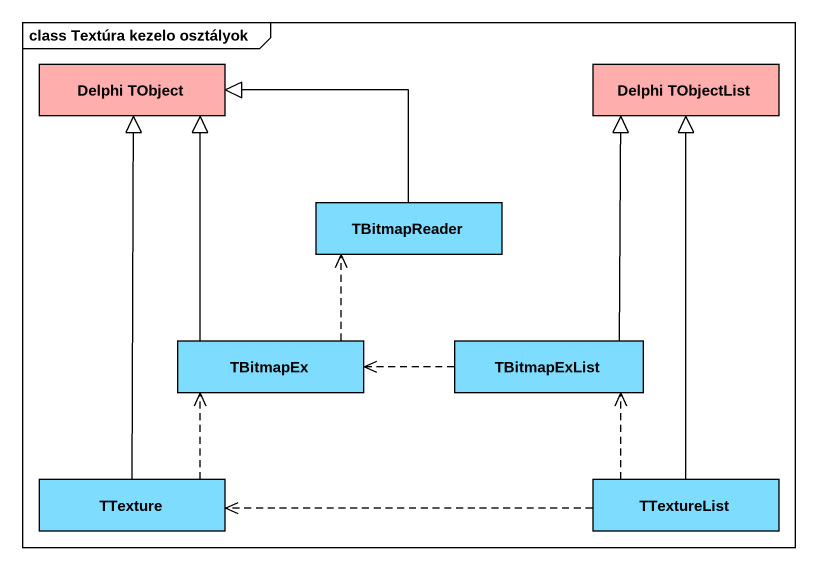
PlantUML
@startuml
mainframe class Textúra kezelo osztályok
hide circle
hide empty members
class "Delphi TObject" as Delphi_TObject #FFAEAE
class "Delphi TObjectList" as Delphi_TObjectList #FFAEAE
class TBitmapReader #7EDCFF
class TBitmapEx #7EDCFF
class TBitmapExList #7EDCFF
class TTexture #7EDCFF
class TTextureList #7EDCFF
TBitmapReader -left-|> Delphi_TObject
TBitmapEx -up-|> Delphi_TObject
TBitmapEx .up.> TBitmapReader
TBitmapExList -up-|> Delphi_TObjectList
TBitmapExList .left.> TBitmapEx
TTexture -up-|> Delphi_TObject
TTexture .up.> TBitmapEx
TTextureList -up-|> Delphi_TObjectList
TTextureList .up.> TBitmapExList
TTextureList .left.> TTexture
@enduml
